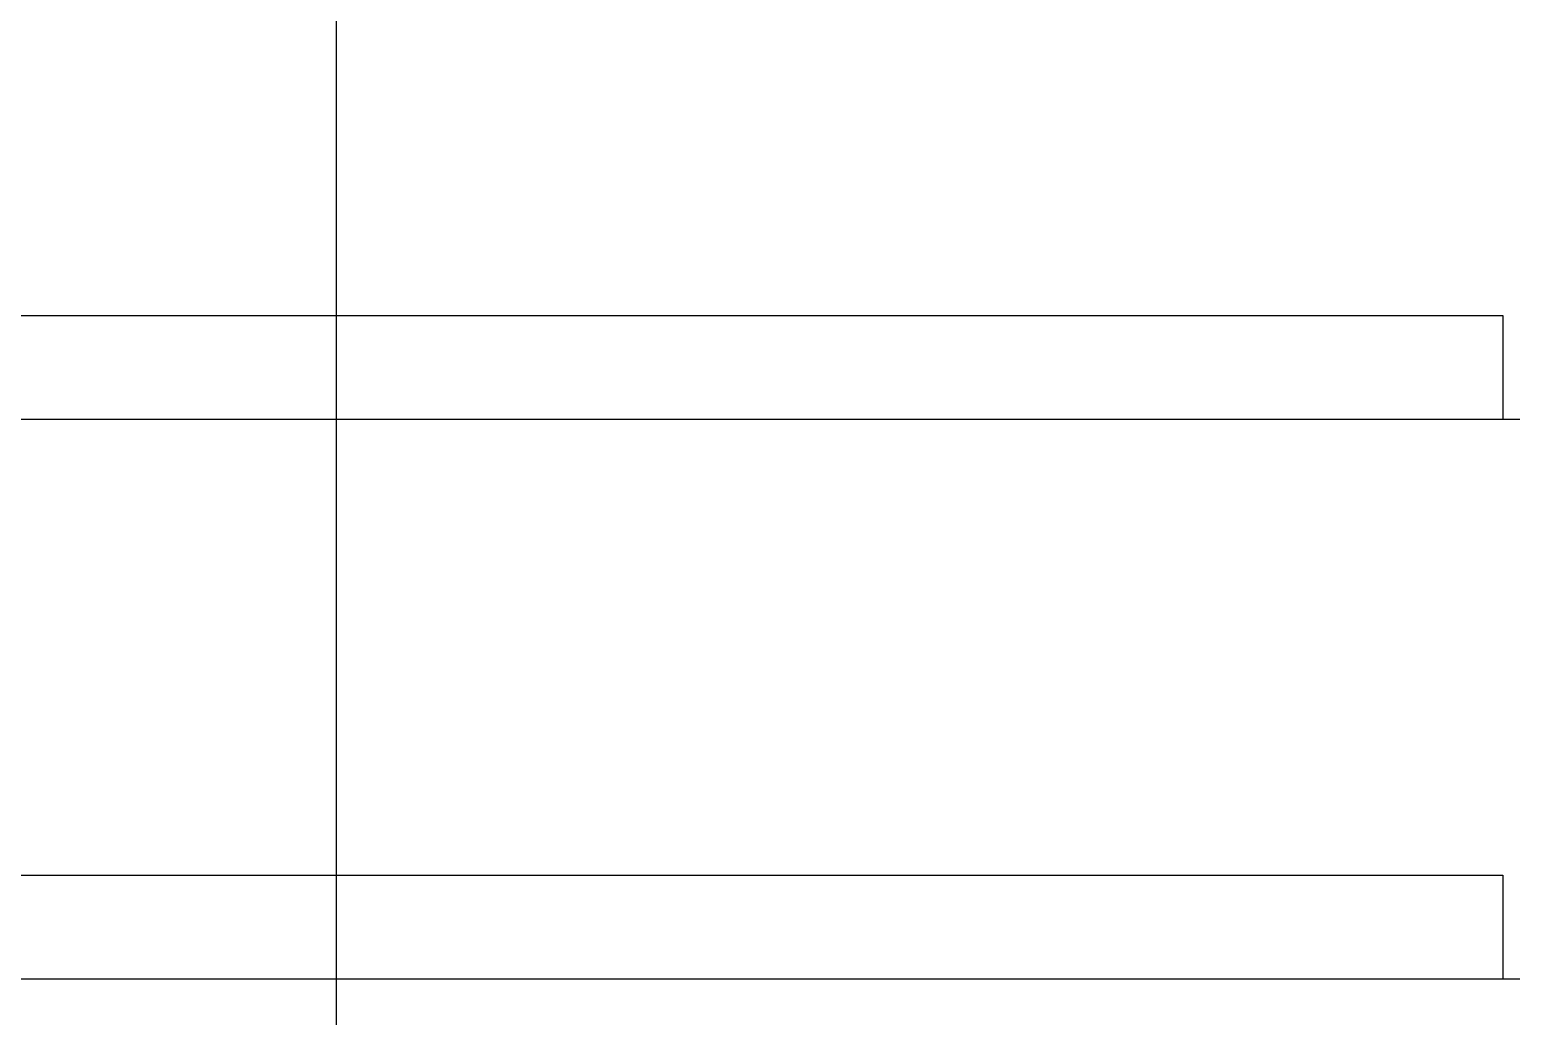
# Model space of a CAD drawing. Extents: x 11477420 to 23072185, y -28506554 to -14238804.
# Drawn here: x 11554638 to 11555352, y -14245223 to -14244747 of the extents above; entities that cross this region are included whole.
import ezdxf

# ---------------------------------------------------------------- set-up
doc = ezdxf.new("R2010")
doc.units = 0
doc.header["$LTSCALE"] = 50
doc.header["$MEASUREMENT"] = 0
doc.layers.get('0').update_dxf_attribs({"linetype": 'CONTINUOUS'})
doc.layers.add('CORE', color=7, linetype='CONTINUOUS')

# ---------------------------------------------------------------- blocks, each defined once
blk = doc.blocks.new('flooor')
at = {"layer": 'CORE', "color": 1}
for p, q in [((11494144.3, -14175518.46), (11494144.3, -14173691.8)), ((11493606.8, -14174341.8), (11494706.8, -14174341.8)), ((11494706.8, -14174341.8), (11494706.8, -14174391.8)), ((11493606.8, -14174611.8), (11494706.8, -14174611.8)), ((11494706.8, -14174611.8), (11494706.8, -14174661.8))]:
    blk.add_line(p, q, dxfattribs=at)
at = {"layer": 'CORE'}
for p, q in [((11493556.8, -14174391.8), (11494756.8, -14174391.8)), ((11493556.8, -14174661.8), (11494756.8, -14174661.8))]:
    blk.add_line(p, q, dxfattribs=at)

msp = doc.modelspace()

# ---------------------------------------------------------------- block references
msp.add_blockref('flooor', (60641.27, -70542.64))

doc.saveas('drawing.dxf')
